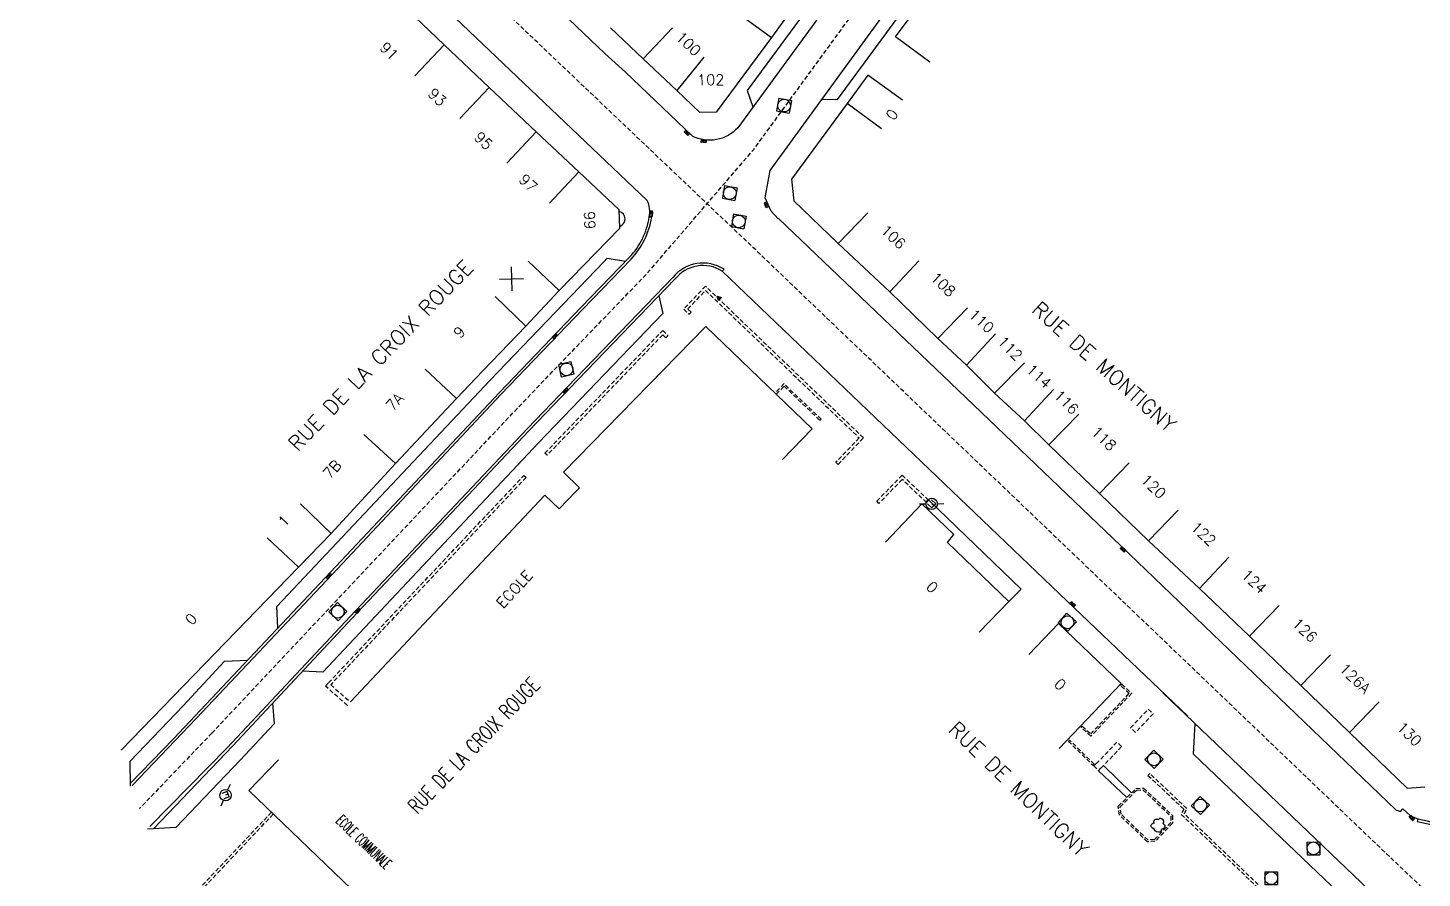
# Model space of a CAD drawing. Header units: millimetres. Extents: x 154999 to 156001, y 121000 to 122001.
# Drawn here: x 155562.3 to 155725.7, y 121709 to 121808.6 of the extents above; entities that cross this region are included whole.
import ezdxf
from ezdxf.enums import TextEntityAlignment as Align

# ---------------------------------------------------------------- set-up
doc = ezdxf.new("R2010")
doc.units = ezdxf.units.MM
doc.linetypes.add('DASHED', pattern=[0.75, 0.5, -0.25])
doc.layers.get('0').update_dxf_attribs({"linetype": 'CONTINUOUS'})
for name, color, linetype in [('W0001', 6, 'DASHED'), ('W0008', 7, 'CONTINUOUS'), ('W0100', 7, 'CONTINUOUS'), ('W0112', 1, 'DASHED'), ('W0300', 7, 'CONTINUOUS'), ('W0334', 7, 'CONTINUOUS'), ('W0400', 7, 'CONTINUOUS'), ('W0420', 7, 'CONTINUOUS'), ('W0471', 7, 'CONTINUOUS'), ('W0851', 7, 'CONTINUOUS'), ('W0984', 7, 'CONTINUOUS'), ('W0989', 7, 'CONTINUOUS'), ('W0991', 7, 'CONTINUOUS'), ('W1102', 7, 'CONTINUOUS')]:
    doc.layers.add(name, color=color, linetype=linetype)
doc.styles.get("Standard").update_dxf_attribs({"font": 'romans.shx', "width": 0.85})

# ---------------------------------------------------------------- blocks, each defined once
blk = doc.blocks.new('T471')
for p, q in [((-0.333334, 0.333334), (-0.333334, -0.333334)), ((-0.333334, 0.333334), (0.333334, 0.333334)), ((-0.333334, 0), (0, 0)), ((0.500001, 0.500001), (1.000002, 1.000002)), ((-0.500001, -0.500001), (-1.000002, -1.000002)), ((-0.333334, -0.333334), (0.333334, -0.333334))]:
    blk.add_line(p, q)
blk.add_ellipse((0, 0), major_axis=(0.471405, 0.471405), ratio=1, start_param=5.4977871438, end_param=11.780972451)
blk = doc.blocks.new('T420')
for p, q in [((0.75, 0.75), (-0.75, 0.75)), ((-0.75, 0.75), (-0.75, -0.75)), ((0.75, 0.75), (0.75, -0.75)), ((0.75, -0.75), (-0.75, -0.75))]:
    blk.add_line(p, q)
blk.add_ellipse((0, 0), major_axis=(-0.53, 0.53), ratio=1, start_param=3.926991, end_param=10.210176)
blk = doc.blocks.new('t991o')
at = {"color": 0, "linetype": 'Continuous'}
for p, q in [((-1, 1), (1, -1)), ((-1, -1), (1, 1))]:
    blk.add_line(p, q, dxfattribs=at)
blk = doc.blocks.new('T400')
for p, q in [((-0.15, 0.3), (0.15, 0.3)), ((-0.15, -0.25), (-0.15, 0.3)), ((-0.15, 0.15), (0.15, 0.15)), ((-0.15, 0), (0.15, 0)), ((0.15, 0.3), (0.15, -0.25)), ((-0.15, -0.15), (0.15, -0.15)), ((-0.15, -0.25), (-0.15, -0.3)), ((-0.15, -0.3), (0.15, -0.3)), ((0.15, -0.3), (0.15, -0.25))]:
    blk.add_line(p, q)
blk = doc.blocks.new('T300')
for p, q in [((-0.8, 0.51), (-0.86, 0.34)), ((-0.86, 0.34), (-0.86, 0.17)), ((-0.86, 0.17), (-0.74, 0.06)), ((-0.69, 0.63), (-0.8, 0.51)), ((-0.8, -0.06), (-0.74, 0.06)), ((-0.74, 0.06), (-0.69, 0.11)), ((-0.57, 0.69), (-0.69, 0.63)), ((-0.46, 0.69), (-0.57, 0.69)), ((-0.29, 0.63), (-0.46, 0.69)), ((-0.29, 0.63), (-0.17, 0.74)), ((-0.23, 0.57), (-0.29, 0.63)), ((-0.17, 0.74), (-0.06, 0.8)), ((-0.06, 0.8), (0.06, 0.8)), ((0.06, 0.8), (0.23, 0.74)), ((0.23, 0.74), (0.34, 0.63)), ((0.34, 0.63), (0.4, 0.51)), ((0.46, 0.46), (0.34, 0.46)), ((0.4, 0.51), (0.4, 0.46)), ((0.57, 0.4), (0.46, 0.46)), ((0.57, 0.4), (0.69, 0.29)), ((0.69, 0.29), (0.74, 0.17)), ((0.74, 0.06), (0.69, -0.17)), ((0.74, 0.17), (0.74, 0.06)), ((-0.8, -0.17), (-0.8, -0.06)), ((-0.8, -0.23), (-0.8, -0.17)), ((-0.74, -0.34), (-0.8, -0.23)), ((-0.69, -0.4), (-0.74, -0.34)), ((-0.51, -0.46), (-0.69, -0.4)), ((-0.4, -0.46), (-0.51, -0.46)), ((-0.4, -0.46), (-0.34, -0.46)), ((-0.34, -0.46), (-0.34, -0.4)), ((-0.34, -0.51), (-0.34, -0.46)), ((-0.29, -0.63), (-0.34, -0.51)), ((-0.17, -0.74), (-0.29, -0.63)), ((-0.06, -0.8), (-0.17, -0.74)), ((0.06, -0.8), (-0.06, -0.8)), ((0.17, -0.74), (0.06, -0.8)), ((0.23, -0.69), (0.17, -0.74)), ((0.29, -0.46), (0.23, -0.46)), ((0.29, -0.63), (0.23, -0.69)), ((0.46, -0.4), (0.29, -0.46)), ((0.34, -0.51), (0.29, -0.63)), ((0.34, -0.51), (0.34, -0.46)), ((0.57, -0.34), (0.46, -0.4)), ((0.63, -0.29), (0.57, -0.34)), ((0.69, -0.17), (0.63, -0.29))]:
    blk.add_line(p, q)
blk = doc.blocks.new('T851')
for p, q in [((-0.25, -0.15), (0, 0.32)), ((0, 0.32), (0.25, -0.15)), ((-0.25, -0.15), (0.25, -0.15))]:
    blk.add_line(p, q)
for major_axis in [(-0.106, 0.106), (-0.0354, 0.0354), (-0.0236, 0.0236)]:
    blk.add_ellipse((0, 0), major_axis=major_axis, ratio=1, start_param=3.926991, end_param=10.210176)

msp = doc.modelspace()

# ---------------------------------------------------------------- linework, layer by layer
at = {"layer": 'W0001', "flags": 128}
for points in [[(155583.87, 121725.95), (155619.3, 121763.63), (155623.74, 121768.27), (155634.82, 121779.76), (155647.39, 121794.38), (155666.5, 121820.59), (155709.32, 121878.76)], [(155583.87, 121725.95), (155575.42, 121717.12)]]:
    msp.add_lwpolyline(points, dxfattribs=at)
msp.add_lwpolyline([(155947.43, 121529.96), (155908.28, 121558.75), (155871.18, 121585.12), (155843.77, 121604.6), (155826.14, 121617.04, -0.042132), (155792.7, 121643.43), (155766.05, 121669.18), (155752.12, 121682.72), (155719.47, 121713.73), (155698.39, 121733.93), (155647.13, 121783), (155573, 121853.51)], format="xyb", dxfattribs=at)
at = {"layer": 'W0008'}
for points in [[(155713.04, 121888.76), (155673.43, 121835.1), (155645.49, 121796.89, -0.342233), (155640.17, 121795.91), (155632.33, 121803.38), (155629.91, 121805.58), (155593.75, 121840.12), (155582.37, 121850.71, -0.33506), (155581.81, 121862.73), (155587.33, 121871.33), (155601.71, 121893.84), (155617.56, 121918.41)], [(155650.26, 121786.24), (155671.32, 121766.12), (155690.34, 121747.9), (155722.56, 121716.96), (155723.1, 121716.75), (155723.4, 121717.07), (155724.31, 121716.27), (155725.14, 121715.91), (155725.08, 121715.61, -0.055191), (155729.37, 121714.3, -0.097276), (155731.5, 121712.84), (155742.97, 121701.84, 0.413976), (155747.87, 121702.15), (155748.91, 121703.34, 0.394066), (155748.8, 121710.72), (155734.84, 121724.04), (155758.47, 121761.25), (155783.32, 121796.67), (155807.57, 121831.19), (155811.32, 121836.55), (155812.56, 121838.31), (155823.65, 121854.33)], [(155582.06, 121727.67), (155598, 121744.59), (155617.75, 121765.64), (155627.32, 121775.63), (155633.01, 121781.5, 0.143134), (155635.41, 121786.38), (155635.11, 121786.42, 0.174735), (155634.87, 121788.37), (155581.88, 121838.83), (155581.88, 121838.83, 0.100238), (155580.08, 121839.8, 0.055656), (155574.11, 121840.61, 0.25951), (155565.41, 121836.04), (155562.33, 121831.37)], [(155698.21, 121727.92), (155684.09, 121741.41), (155643.67, 121780.09), (155643.88, 121780.31, 0.383454), (155637.88, 121779.33), (155625.55, 121766.53), (155620.84, 121761.63), (155600.09, 121739.62), (155585.67, 121724.23)], [(155718.14, 121684.58), (155730.3, 121673.32, 0.342794), (155732.87, 121673.3), (155738.6, 121679.16), (155738.39, 121679.37, 0.21652), (155739.96, 121685.47, 0.1053), (155738.54, 121689.02), (155736.45, 121691.29), (155695.27, 121730.69)], [(155574.56, 121719.83, 0.0008), (155574.58, 121719.85), (155582.06, 121727.67)]]:
    msp.add_lwpolyline(points, format="xyb", dxfattribs=at)
for points in [[(155650.21, 121786.22), (155649.39, 121787.11), (155648.71, 121788.66), (155649.28, 121791.86), (155688.53, 121845.8), (155716.63, 121884.13), (155720.62, 121889.25)], [(155585.67, 121724.23), (155576.6, 121715.03)]]:
    msp.add_lwpolyline(points, dxfattribs=at)
at = {"layer": 'W0100'}
for points in [[(155667.99, 121804.55), (155663.97, 121807.52), (155668.3, 121813.38), (155671.49, 121817.79), (155676.28, 121824.2), (155681.06, 121830.56), (155686.98, 121838.62), (155690.47, 121843.51), (155695.22, 121849.98), (155702.5, 121859.85), (155706.52, 121856.88)], [(155573.26, 121723.97), (155594.02, 121745.4), (155597.85, 121749.34), (155605.39, 121757.56), (155612.52, 121765.17), (155615.61, 121768.41), (155620.66, 121773.65), (155624.57, 121777.83), (155631.66, 121785.12), (155631.6, 121787.28), (155626.85, 121791.71), (155621.87, 121796.39), (155616.37, 121801.59), (155611.08, 121806.61), (155605.13, 121812.35)], [(155653.16, 121812.61), (155649.45, 121807.46), (155642.95, 121798.71), (155641.03, 121798.68), (155638.34, 121801.25), (155634.42, 121804.94), (155630.59, 121808.59)], [(155664.77, 121800.11), (155660.74, 121803.06), (155658.29, 121799.71), (155651.8, 121790.87), (155652.05, 121788.31), (155657.24, 121783.31), (155663.28, 121777.64), (155668.91, 121772.18), (155672.29, 121769.07), (155675.55, 121765.8), (155679.07, 121762.53), (155681.94, 121759.73), (155687.86, 121754.02), (155693.61, 121748.47), (155699.59, 121742.9), (155705.45, 121737.3), (155711.45, 121731.53), (155717.16, 121726.03), (155723.89, 121719.5), (155725.98, 121719.66)], [(155650.73, 121758), (155654.2, 121761.6), (155641.76, 121773.6), (155625.08, 121756.52), (155626.94, 121754.71), (155626.51, 121754.28), (155624.56, 121752.23), (155622.88, 121753.84), (155600.11, 121729.6)], [(155673.75, 121737.79), (155677.22, 121741.39), (155670.06, 121748.29), (155670.81, 121749.21), (155667.05, 121752.8), (155662.79, 121748.34)], [(155683.12, 121724.16), (155690.39, 121731.77), (155683.04, 121738.79), (155679.59, 121735.17)], [(155591.68, 121722.82), (155588.22, 121719.22), (155608.26, 121699.96), (155611.73, 121703.56)]]:
    msp.add_lwpolyline(points, dxfattribs=at)
at = {"layer": 'W0112'}
for points in [[(155640.01, 121775.29), (155639.64, 121775.65), (155641.71, 121777.82), (155659.71, 121760.54), (155656.99, 121757.69), (155657.24, 121757.44), (155660.2, 121760.55), (155641.7, 121778.32), (155639.15, 121775.64), (155639.77, 121775.04)], [(155637.31, 121772.51), (155637.06, 121772.26), (155636.7, 121772.63), (155623.16, 121758.52), (155622.9, 121758.76), (155636.7, 121773.14)], [(155667.85, 121753.23), (155667.61, 121752.97), (155664.74, 121755.68), (155662.03, 121752.87), (155661.78, 121753.12), (155664.73, 121756.17)], [(155690.46, 121731.68), (155691.63, 121730.62), (155686.84, 121725.59), (155685.71, 121726.63), (155685.84, 121726.77), (155686.83, 121725.87), (155691.34, 121730.61), (155690.32, 121731.54)], [(155694.16, 121728.21), (155692.08, 121726.04), (155691.49, 121726.58), (155693.57, 121728.75)], [(155684.21, 121724.99), (155687.09, 121722.18), (155687.23, 121722.32), (155684.35, 121725.13)], [(155688.03, 121721.83), (155690.43, 121724.37), (155689.89, 121724.9), (155687.5, 121722.38), (155687.47, 121722.41), (155687.2, 121722.13), (155687.76, 121721.55)], [(155693.47, 121713.22), (155690.21, 121716.34), (155690.05, 121717.38), (155692.13, 121719.46), (155693.03, 121719.51), (155696.41, 121716.31), (155696.41, 121715.41), (155694.39, 121713.28)], [(155693.54, 121713.43), (155690.4, 121716.44), (155690.27, 121717.31), (155692.22, 121719.26), (155692.95, 121719.31), (155696.21, 121716.23), (155696.21, 121715.49), (155694.3, 121713.47)]]:
    msp.add_lwpolyline(points, close=True, dxfattribs=at)
for points in [[(155650, 121765.65), (155650.91, 121766.6), (155655.11, 121762.6), (155655.25, 121762.74), (155650.9, 121766.88), (155649.86, 121765.79)], [(155599.76, 121729.2), (155597.19, 121731.44), (155597.54, 121731.84), (155620.42, 121756.14), (155620.68, 121755.9), (155597.8, 121731.61), (155600.11, 121729.6)], [(155705.5, 121686.7), (155706.49, 121685.78), (155709.67, 121689.11), (155711.86, 121688.6), (155713.57, 121690.33), (155713.16, 121690.8), (155717.83, 121695.77), (155717.82, 121697.31), (155697.8, 121716.5), (155698.08, 121717.12), (155698.08, 121717.12), (155693.74, 121721.22), (155693.54, 121721), (155697.72, 121717.05), (155697.44, 121716.43), (155717.52, 121697.18), (155717.53, 121695.89), (155712.76, 121690.8), (155713.16, 121690.34), (155711.77, 121688.93), (155709.57, 121689.44), (155706.47, 121686.2), (155705.7, 121686.92)], [(155590.86, 121716.68), (155581.74, 121707.04), (155581.96, 121706.81), (155591.08, 121716.47)]]:
    msp.add_lwpolyline(points, dxfattribs=at)
at = {"layer": 'W0334'}
for points in [[(155705.2, 121880.81), (155646.58, 121801.25), (155647.27, 121799.32)], [(155655.38, 121800.24), (155657.17, 121800.19), (155713.45, 121876.71)], [(155591.62, 121738.27), (155591.51, 121740.78), (155616.48, 121767.29), (155629.81, 121781.18), (155630.18, 121781.62), (155632.34, 121781.24)], [(155636.23, 121777.18), (155636.7, 121775.11), (155622.14, 121759.95), (155596.88, 121733.11), (155594.49, 121733.2)], [(155677.22, 121741.39), (155678.67, 121742.83), (155667.85, 121753.23)], [(155580.52, 121729.14), (155585.37, 121734.38), (155588.08, 121734.51)], [(155574.35, 121719.75), (155574.31, 121722.65), (155580.52, 121729.14)], [(155590.99, 121729.46), (155591.19, 121727.04), (155587.19, 121722.78)], [(155728.68, 121698.73), (155725.25, 121698.29), (155698.86, 121723.48), (155699.05, 121727.07)], [(155587.19, 121722.78), (155579.66, 121714.9), (155576.33, 121714.71)], [(155687.76, 121721.55), (155691.07, 121718.4)], [(155688.33, 121722.16), (155691.62, 121718.95)]]:
    msp.add_lwpolyline(points, dxfattribs=at)
for points in [[(155725.14, 121715.91, -0.055191), (155729.49, 121714.58, -0.097112), (155731.72, 121713.05), (155743.17, 121702.06, 0.413368), (155747.64, 121702.35), (155748.68, 121703.54, 0.393836), (155748.59, 121710.5), (155734.46, 121723.99), (155758.22, 121761.42), (155783.08, 121796.84), (155807.32, 121831.36), (155811.12, 121836.78), (155812.31, 121838.48), (155823.4, 121854.5)], [(155574.35, 121720.1), (155579.38, 121725.27), (155597.78, 121744.8), (155617.57, 121765.88), (155627.1, 121775.84), (155632.8, 121781.71, 0.154256), (155635.11, 121786.42)], [(155643.67, 121780.09, 0.384345), (155638.11, 121779.13), (155625.77, 121766.32), (155621.03, 121761.39), (155600.31, 121739.41), (155586.33, 121724.48), (155577.04, 121714.75)]]:
    msp.add_lwpolyline(points, format="xyb", dxfattribs=at)
at = {"layer": 'W0334', "flags": 128}
msp.add_lwpolyline([(155631.66, 121785.31, 0.725356), (155631.61, 121787.09, 0.725356)], format="xyb", dxfattribs=at)
at = {"layer": 'W1102'}
for p, q in [((155645.4, 121810.39), (155649.45, 121807.46)), ((155637.84, 121808.58), (155634.42, 121804.94)), ((155607.64, 121802.98), (155611.08, 121806.61)), ((155612.93, 121797.96), (155616.37, 121801.59)), ((155662.32, 121796.75), (155658.29, 121799.71)), ((155618.45, 121792.74), (155621.87, 121796.39)), ((155623.44, 121788.06), (155626.85, 121791.71)), ((155660.71, 121786.92), (155657.24, 121783.31)), ((155620.92, 121781.24), (155624.57, 121777.83)), ((155666.71, 121781.28), (155663.28, 121777.64)), ((155617.06, 121777.12), (155620.66, 121773.65)), ((155672.4, 121775.77), (155668.91, 121772.18)), ((155675.67, 121772.75), (155672.29, 121769.07)), ((155679.09, 121769.33), (155675.55, 121765.8)), ((155608.87, 121768.59), (155612.52, 121765.17)), ((155682.47, 121766.2), (155679.07, 121762.53)), ((155685.44, 121763.31), (155681.94, 121759.73)), ((155601.7, 121760.94), (155605.39, 121757.56)), ((155691.33, 121757.62), (155687.86, 121754.02)), ((155594.27, 121752.83), (155597.85, 121749.34)), ((155697.08, 121752.07), (155693.61, 121748.47)), ((155590.37, 121748.82), (155594.02, 121745.4)), ((155703, 121746.56), (155699.59, 121742.9)), ((155708.91, 121740.91), (155705.45, 121737.3)), ((155714.91, 121735.14), (155711.45, 121731.53)), ((155720.63, 121729.63), (155717.16, 121726.03))]:
    msp.add_line(p, q, dxfattribs=at)
at = {"layer": 'W1102', "flags": 128}
msp.add_lwpolyline([(155641.5, 121805.14), (155638.34, 121801.25)], dxfattribs=at)

# ---------------------------------------------------------------- block references
at = {"layer": 'W0300', "rotation": 270.038222664266}
msp.add_blockref('T300', (155694.7, 121715.09), dxfattribs=at)
at = {"layer": 'W0400'}
for p, rotation in [((155639.53, 121796.3), 227.3143679351194), ((155641.47, 121795.3), 262.2588037605329), ((155635.32, 121786.81), 175.3054702064247), ((155648.84, 121787.85), 203.951106666311), ((155624.06, 121772.44), 136.2387649990447), ((155625.31, 121766.04), 316.076718428124), ((155690.62, 121747.48), 46.234637279225), ((155597.58, 121744.37), 136.7039700728507), ((155684.72, 121741.03), 226.316781337126), ((155600.95, 121740.31), 316.7027263796949), ((155724.44, 121716.01), 48.87423061472705)]:
    msp.add_blockref('T400', p, dxfattribs=dict(at, rotation=rotation))
at = {"layer": 'W0420'}
for p, rotation in [((155650.91, 121799.48), 79.866041805933), ((155644.55, 121789.23), 79.866041805933), ((155645.61, 121785.91), 79.866041805933), ((155625.42, 121768.57), 282.728766209933), ((155598.63, 121740.18), 226.7027263796949), ((155684.1, 121738.94), 137.656765805699), ((155694.24, 121722.88), 226.2203733532702), ((155699.67, 121717.47), 226.2203733532702), ((155712.92, 121712.45), 90.68502259845313), ((155707.97, 121708.96), 90.68502259845313)]:
    msp.add_blockref('T420', p, dxfattribs=dict(at, rotation=rotation))
at = {"layer": 'W0471'}
for p, rotation in [((155668.2, 121752.81), 136.139696149926), ((155585.49, 121718.69), 201.638338060554)]:
    msp.add_blockref('T471', p, dxfattribs=dict(at, rotation=rotation))
at = {"layer": 'W0851', "rotation": 45.3808281322414}
msp.add_blockref('T851', (155643.31, 121776.93), dxfattribs=at)
at = {"layer": 'W0991', "rotation": 316.8781328662922}
msp.add_blockref('t991o', (155618.99, 121779.19), dxfattribs=at)

# ---------------------------------------------------------------- texts
at = {"layer": 'W0984'}
msp.add_text('ECOLE', height=1.25, rotation=47.0947, dxfattribs=at).set_placement((155619.31, 121742.83), align=Align.MIDDLE)
at = {"layer": 'W0984', "width": 0.5}
msp.add_text('ECOLE COMMUNALE', height=1.25, rotation=316.1419, dxfattribs=at).set_placement((155601.7, 121713.19), align=Align.MIDDLE)
at = {"layer": 'W0989'}
for s, rotation, p in [('RUE DE LA CROIX ROUGE', 46.0988, (155603.65, 121770.21)), ('RUE DE MONTIGNY', 318.2644, (155688.41, 121768.88)), ('RUE DE MONTIGNY', 315.9854, (155678.39, 121719.39))]:
    msp.add_text(s, height=1.75, rotation=rotation, dxfattribs=at).set_placement(p, align=Align.MIDDLE)
at = {"layer": 'W0989', "width": 0.7}
msp.add_text('RUE DE LA CROIX ROUGE', height=1.75, rotation=46.0988, dxfattribs=at).set_placement((155614.56, 121724.53), align=Align.MIDDLE)
at = {"layer": 'W0991'}
for s, rotation, p in [('91', 316.0061, (155604.64, 121805.87)), ('100', 316.7521, (155639.71, 121806.72)), ('102', 0.693, (155642.32, 121802.5)), ('93', 316.5475, (155610.28, 121800.48)), ('0', 53.8493, (155663.55, 121798.43)), ('95', 316.5868, (155615.69, 121795.36)), ('97', 316.816, (155620.94, 121790.41)), ('99', 271.5908, (155628.14, 121786.05)), ('106', 316.7809, (155663.71, 121784.1)), ('108', 315.8879, (155669.54, 121778.53)), ('110', 317.3697, (155674.05, 121774.24)), ('9', 46.1528, (155612.86, 121772.94)), ('112', 314.8971, (155677.39, 121771.04)), ('114', 317.1442, (155680.77, 121767.77)), ('7A', 46.8454, (155605.3, 121764.77)), ('116', 315.7096, (155683.97, 121764.73)), ('118', 316.0368, (155688.38, 121760.47)), ('7B', 47.4819, (155597.97, 121756.87)), ('120', 316.0079, (155694.19, 121754.86)), ('1', 45.7578, (155592.31, 121750.82)), ('122', 317.0576, (155700.04, 121749.32)), ('124', 316.275, (155705.97, 121743.72)), ('0', 316.0869, (155668.27, 121743.06)), ('0', 46.7936, (155581.44, 121739.32)), ('126', 316.1114, (155711.91, 121738.02)), ('126A', 316.0953, (155717.78, 121732.38)), ('0', 316.2982, (155683.26, 121731.66)), ('130', 315.8541, (155724.15, 121725.86))]:
    msp.add_text(s, height=1.25, rotation=rotation, dxfattribs=at).set_placement(p, align=Align.MIDDLE)

doc.saveas('drawing.dxf')
